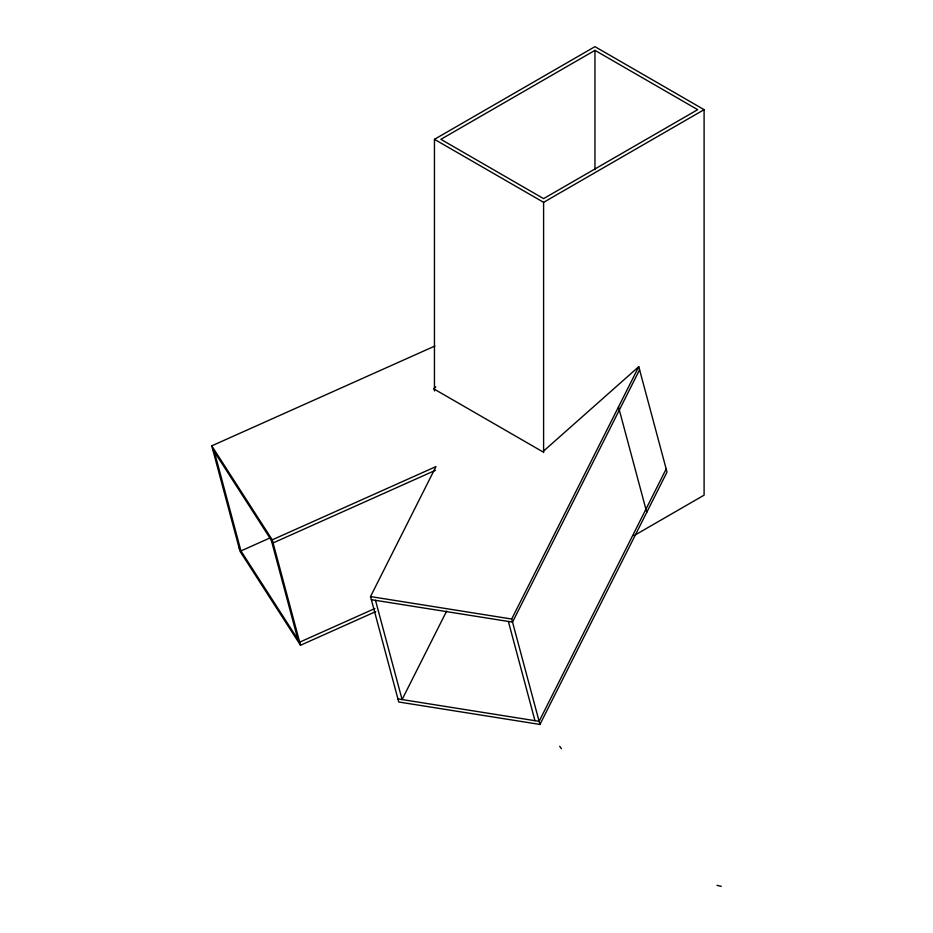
<?xml version="1.0" encoding="UTF-8"?>
<svg xmlns="http://www.w3.org/2000/svg" width="933" height="933" viewBox="0 0 933 933"><rect width="100%" height="100%" fill="white"/><g stroke="black" fill="none" stroke-linecap="round" stroke-linejoin="round"><path stroke-width="1.4" d="M435.781 386.868L433.623 388.781L542.761 451.794L638.767 366.669L667.013 472.086L539.95 724.44L398.764 702.001L370.518 596.572L435.968 466.593L272.249 539.834L300.496 645.263L375.754 611.593M446.615 611.15L402.088 699.563L375.509 600.339M539.95 724.44L511.704 619.022L638.767 366.669M639.595 369.76L512.532 622.113L371.357 599.674M666.185 468.984L539.122 721.337L397.936 698.899M434.451 390.974L434.451 139.32L594.962 46.65L704.1 109.662L704.1 495.155L633.88 535.705M594.962 50.359L440.877 139.32L543.601 198.624L697.674 109.662L594.962 50.359L594.962 169.643M434.451 139.32L543.601 202.333L704.1 109.662M300.496 645.263L240.003 551.275L211.756 445.846L434.871 346.038M270.173 537.863L240.947 550.937L214.368 451.712M435.478 470.29L273.077 542.936L212.584 448.948M374.926 608.491L299.668 642.161L239.175 548.172M370.518 596.572L511.704 619.022M717.045 885.347L721.244 886.35M559.707 746.283L561.444 748.698M211.756 445.846L272.249 539.834M618.497 406.928L646.744 512.345M508.38 621.46L534.971 720.684M271.293 540.172L297.884 639.397M543.601 202.333L543.601 452.54"/></g></svg>
